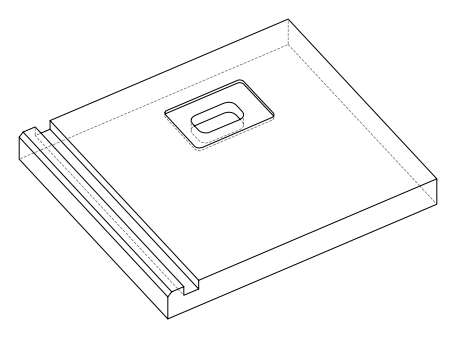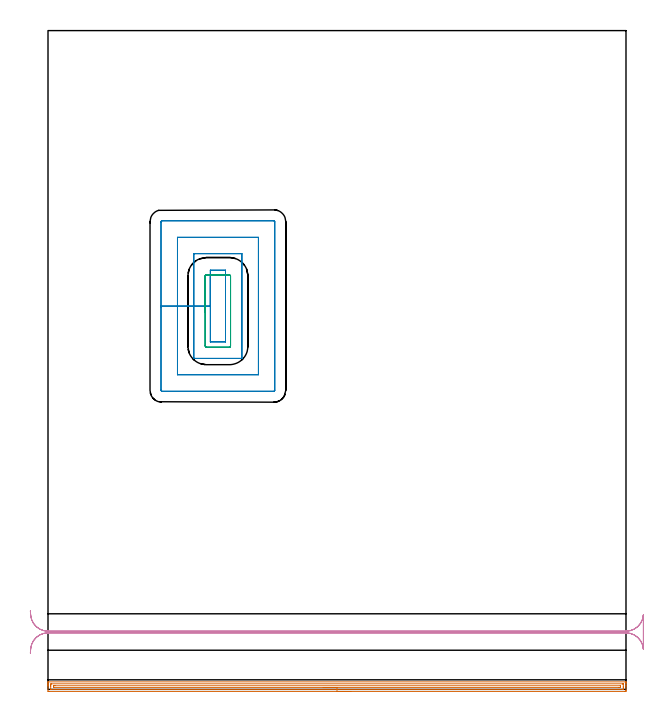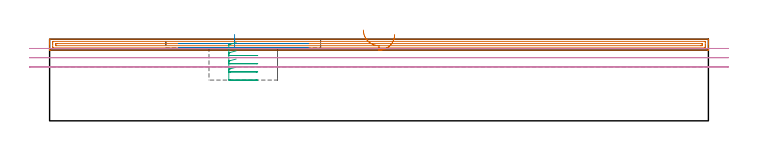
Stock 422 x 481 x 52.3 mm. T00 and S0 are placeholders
(PLAN: 4 operations, 2 tool changes, 22.4 min)
(1 AREA_MILL | FG_CHAMFER_SURFACE | UGT0205_001 | 10.32 min | 10339 mm3)
(2 MILL_RECTANGULAR_POCKET | POCKET_RECTANGULAR_STRAIGHT | UGT0201_010 | Follow Part, ap 4, ae 75% | 4.66 min | 77582 mm3)
(3 MILL_RECTANGULAR_POCKET_1 | POCKET_RECTANGULAR_STRAIGHT_1 | UGT0201_109 | Follow Part, ap 6.35, ae 75% | 1.66 min | 67451 mm3)
(4 MILL_RECTANGULAR_SLOT | SLOT_RECTANGULAR | UGT0201_109 | Follow Part, ap 6.35, ae 75% | 5.75 min | 199811 mm3)
(TOOL UGT0205_001 | Chamfer Mill 20 x 3 x 45 deg. | D20 FL50 Z2)
(TOOL UGT0201_010 | End Mill 16 mm | D16 FL22 Z2)
(TOOL UGT0201_109 | End Mill 25.4 mm | D25.4 FL25 Z2)
(OP 1 AREA_MILL)
G17 G21 G94 G90
T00 M6
G54
G17 G0 G90 X221. Y-1.5 S1061 M3
G43 Z62.3 H0
Z55.3
G94 G1 X220.962 Z54.429 F250.
X220.848 Z53.564
X220.659 Z52.712
X220.397 Z51.88
X220.063 Z51.074
X219.66 Z50.3
X219.192 Z49.564
X218.66 Z48.872
X218.071 Z48.229
X217.428 Z47.64
X216.736 Z47.109
X216. Z46.64
X215.226 Z46.237
X214.42 Z45.903
X213.588 Z45.641
X212.736 Z45.452
X211.872 Z45.338
X211. Z45.3
X0.618
X0.193 Y-1.496 Z45.302
X0.01 Y-1.492 Z45.305
X0. Y-1.078 Z45.719
Y2.44 Z49.234
Y2.982 Z49.779
Y3.319 Z50.115
Y3.861 Z50.658
Y4.198 Z50.993
Y5.177 Z51.976
X0.01 Y5.494 Z52.293
X0.171 Y5.5 Z52.3
X421.829
X421.99 Y5.494 Z52.293
X422. Y5.176 Z51.976
Y4.873 Z51.672
Y4.198 Z50.993
Y2.982 Z49.779
Y2.44 Z49.234
Y-0.807 Z45.99
X421.997 Y-1.078 Z45.719
X421.99 Y-1.492 Z45.305
X421.807 Y-1.496 Z45.302
X421.382 Y-1.5 Z45.3
X211.
Y-0.086 Z46.714
X2.405 Y-0.085 Z46.715
X2.289
X2.041 Y-0.08 Z46.72
X2.017 Y-0.079 Z46.721
X2.01 Y-0.065 Z46.735
X2.004 Y-0.033 Z46.767
X2.002 Y-0.001 Z46.799
X2. Y0.2 Z47.
Y0.681 Z47.481
Y1.959 Z48.759
Y2.838 Z49.638
X2.003 Y3.319 Z50.119
X2.008 Y3.71 Z50.51
X2.025 Y4.079 Z50.879
X2.405 Y4.084 Z50.884
X2.52 Y4.085 Z50.885
X419.595
X419.711
X419.959 Y4.08 Z50.88
X419.983 Y4.079 Z50.879
X419.99 Y4.065 Z50.865
X419.996 Y4.033 Z50.833
X419.998 Y4.001 Z50.801
X420. Y3.8 Z50.6
Y3.319 Z50.119
Y2.041 Z48.841
Y1.162 Z47.962
X419.997 Y0.681 Z47.481
X419.992 Y0.29 Z47.09
X419.975 Y-0.079 Z46.721
X419.595 Y-0.084 Z46.716
X419.48 Y-0.085 Z46.715
X211. Y-0.086 Z46.714
Y1.329 Z48.129
X4.191
X4.113 Y1.33 Z48.13
X4.051 Y1.332 Z48.132
X4.017 Y1.335 Z48.135
X4.01 Y1.373 Z48.173
X4.004 Y1.56 Z48.36
X4.001 Y1.748 Z48.548
X4.005 Y2.44 Z49.24
X4.008 Y2.62 Z49.42
X4.023 Y2.665 Z49.465
X4.074 Y2.667 Z49.467
X4.191 Y2.669 Z49.469
X4.849 Y2.671 Z49.471
X5.085 Y2.672 Z49.472
X417.809 Y2.671 Z49.471
X417.887 Y2.67 Z49.47
X417.949 Y2.668 Z49.468
X417.983 Y2.665 Z49.465
X417.99 Y2.627 Z49.427
X417.996 Y2.44 Z49.24
X417.999 Y2.252 Z49.052
X417.995 Y1.56 Z48.36
X417.992 Y1.38 Z48.18
X417.977 Y1.335 Z48.135
X417.926 Y1.333 Z48.133
X417.809 Y1.331 Z48.131
X417.151 Y1.329 Z48.129
X416.915
X211.
X210.128 Z48.167
X209.264 Z48.28
X208.412 Z48.469
X207.58 Z48.732
X206.774 Z49.065
X206. Z49.468
X205.264 Z49.937
X204.572 Z50.468
X203.929 Z51.057
X203.34 Z51.701
X202.808 Z52.393
X202.34 Z53.129
X201.937 Z53.902
X201.603 Z54.708
X201.341 Z55.54
X201.152 Z56.392
X201.038 Z57.257
X201. Z58.129
G0 Z62.3
M5
M2
(OP 2 MILL_RECTANGULAR_POCKET)
G17 G21 G94 G90
T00 M6
G54
G17 G0 G90 X118.5 Y301.546 S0 M3
G43 Z62.3 H0
Z55.3
G94 G1 Y279.9 Z49.5 F250.
Y253.7 F500.
X129.6
Y306.1
X118.5
Y279.9
X106.5
Y241.7
X141.6
Y318.1
X106.5
Y279.9
X94.5
Y229.7
X153.6
Y330.1
X94.5
Y279.9
X82.5
Y218.4
G3 X83.2 Y217.7 R0.7
G1 X164.9
G3 X165.6 Y218.4 R0.7
G1 Y341.4
G3 X164.9 Y342.1 R0.7
G1 X83.2
G3 X82.5 Y341.4 R0.7
G1 Y279.9
Y278.9
G0 X118.5 Y301.546 Z52.5
G1 Y279.9 Z46.7 F250.
Y253.7 F500.
X129.6
Y306.1
X118.5
Y279.9
X106.5
Y241.7
X141.6
Y318.1
X106.5
Y279.9
X94.5
Y229.7
X153.6
Y330.1
X94.5
Y279.9
X82.5
Y218.4
G3 X83.2 Y217.7 R0.7
G1 X164.9
G3 X165.6 Y218.4 R0.7
G1 Y341.4
G3 X164.9 Y342.1 R0.7
G1 X83.2
G3 X82.5 Y341.4 R0.7
G1 Y279.9
Y278.9
G0 Z62.3
M5
M2
(OP 3 MILL_RECTANGULAR_POCKET_1)
G17 G21 G94 G90
T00 M6
G54
G17 G0 G90 X119.535 Y302.6 S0 M3
G43 Z62.3 H0
Z50.06
G94 G1 X115.7 Z49.032 F250.
X115.605 Z49.007
X115.367 Y302.541 Z48.941
X115.153 Y302.421 Z48.875
X114.979 Y302.247 Z48.81
X114.859 Y302.033 Z48.744
X114.8 Y301.795 Z48.678
Y301.7 Z48.653
Y276.2 Z41.82
Y250.7 F500.
G3 X115.7 Y249.8 R0.9
G1 X132.4
G3 X133.3 Y250.7 R0.9
G1 Y301.7
G3 X132.4 Y302.6 R0.9
G1 X115.7
G3 X114.8 Y301.7 R0.9
G1 Y276.2
Y275.2
G0 X119.535 Y302.6 Z44.82
G1 X115.7 Z43.792 F250.
X115.605 Z43.767
X115.367 Y302.541 Z43.701
X115.153 Y302.421 Z43.635
X114.979 Y302.247 Z43.57
X114.859 Y302.033 Z43.504
X114.8 Y301.795 Z43.438
Y301.7 Z43.413
Y276.2 Z36.58
Y250.7 F500.
G3 X115.7 Y249.8 R0.9
G1 X132.4
G3 X133.3 Y250.7 R0.9
G1 Y301.7
G3 X132.4 Y302.6 R0.9
G1 X115.7
G3 X114.8 Y301.7 R0.9
G1 Y276.2
Y275.2
G0 X119.535 Y302.6 Z39.58
G1 X115.7 Z38.552 F250.
X115.605 Z38.527
X115.367 Y302.541 Z38.461
X115.153 Y302.421 Z38.395
X114.979 Y302.247 Z38.33
X114.859 Y302.033 Z38.264
X114.8 Y301.795 Z38.198
Y301.7 Z38.173
Y276.2 Z31.34
Y250.7 F500.
G3 X115.7 Y249.8 R0.9
G1 X132.4
G3 X133.3 Y250.7 R0.9
G1 Y301.7
G3 X132.4 Y302.6 R0.9
G1 X115.7
G3 X114.8 Y301.7 R0.9
G1 Y276.2
Y275.2
G0 X119.535 Y302.6 Z34.34
G1 X115.7 Z33.313 F250.
X115.605 Z33.287
X115.367 Y302.541 Z33.221
X115.153 Y302.421 Z33.155
X114.979 Y302.247 Z33.09
X114.859 Y302.033 Z33.024
X114.8 Y301.795 Z32.958
Y301.7 Z32.933
Y276.2 Z26.1
Y250.7 F500.
G3 X115.7 Y249.8 R0.9
G1 X132.4
G3 X133.3 Y250.7 R0.9
G1 Y301.7
G3 X132.4 Y302.6 R0.9
G1 X115.7
G3 X114.8 Y301.7 R0.9
G1 Y276.2
Y275.2
G0 Z62.3
M5
M2
(OP 4 MILL_RECTANGULAR_SLOT)
G17 G21 G94 G90
T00 M6
G54
G17 G0 G90 X-12.876 Y26.479 S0 M3
G43 Z62.3 H0
Z46.367
G94 G1 X-12.67 Y29.472 F250.
G2 X0. Y41.3 R12.7 F500.
G1 X422.
G2 X434.67 Y29.472 R12.7
G1 X434.7
Y54.328
X434.67
G2 X422. Y42.5 R12.7
G1 X0.
G2 X-12.67 Y54.328 R12.7
G1 X-12.876 Y57.321 F250.
G0 Y26.479 Z40.433
G1 X-12.67 Y29.472
G2 X0. Y41.3 R12.7 F500.
G1 X422.
G2 X434.67 Y29.472 R12.7
G1 X434.7
Y54.328
X434.67
G2 X422. Y42.5 R12.7
G1 X0.
G2 X-12.67 Y54.328 R12.7
G1 X-12.876 Y57.321 F250.
G0 Y26.479 Z34.5
G1 X-12.67 Y29.472
G2 X0. Y41.3 R12.7 F500.
G1 X422.
G2 X434.67 Y29.472 R12.7
G1 X434.7
Y54.328
X434.67
G2 X422. Y42.5 R12.7
G1 X0.
G2 X-12.67 Y54.328 R12.7
G1 X-12.876 Y57.321 F250.
G0 Z62.3
M5
M2
